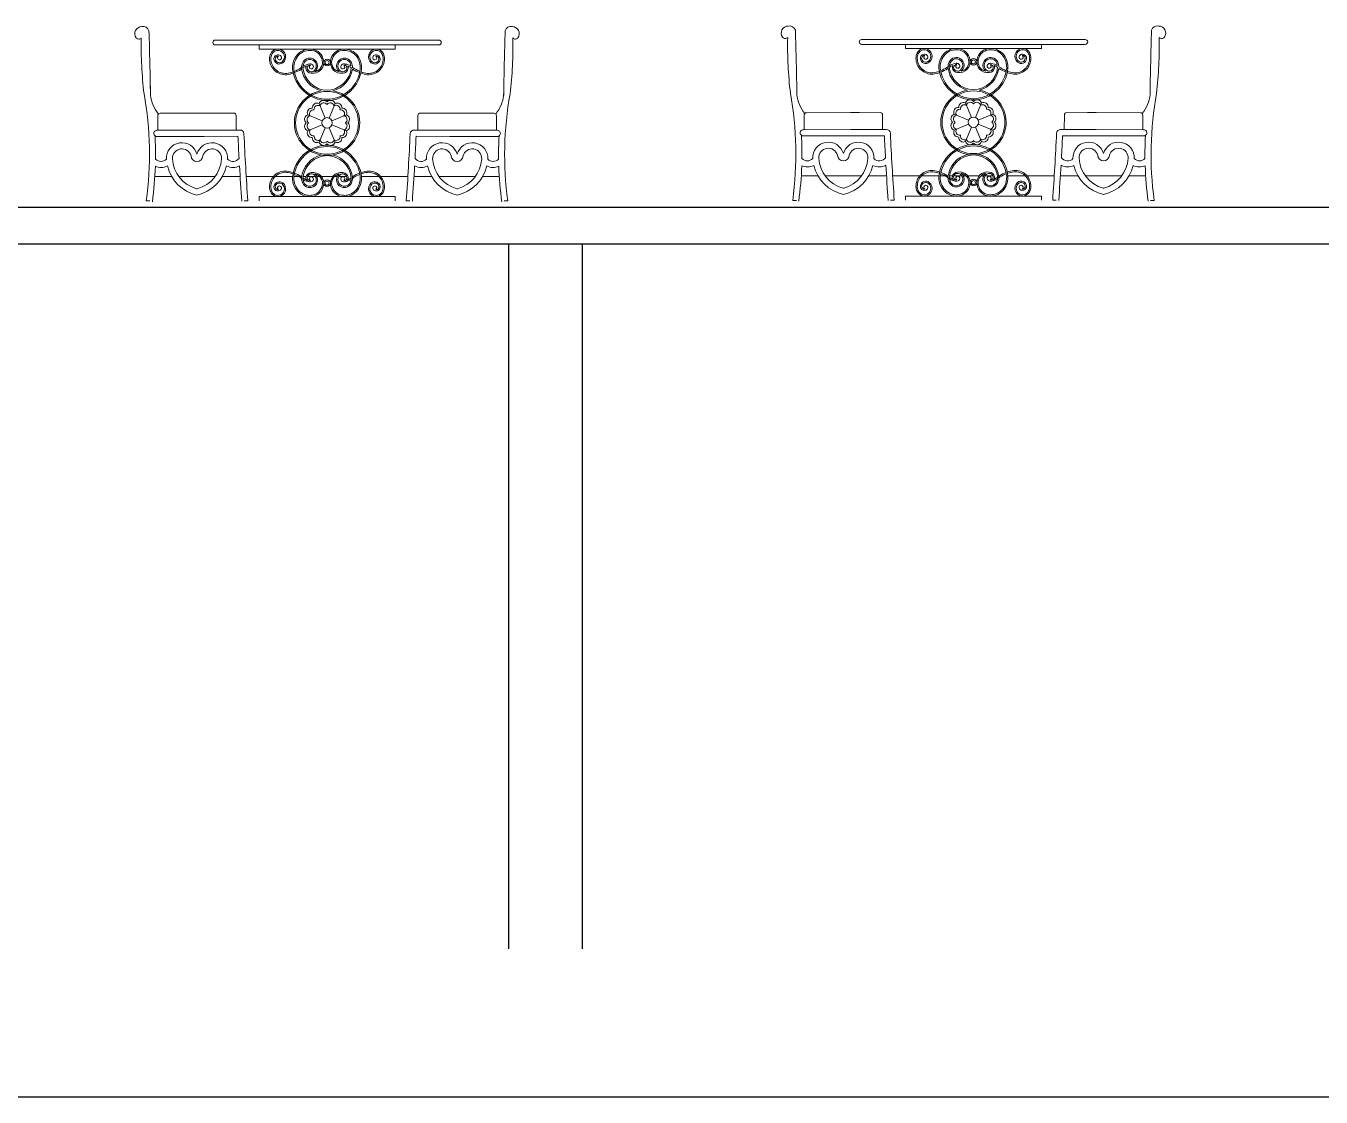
# Model space of a CAD drawing. Header units: millimetres. Extents: x 587797 to 2274247, y 1711 to 439204.
# Drawn here: x 976882 to 982117, y 283670 to 288000 of the extents above; entities that cross this region are included whole.
import ezdxf

# ---------------------------------------------------------------- set-up
doc = ezdxf.new("R2010")
doc.units = ezdxf.units.MM
doc.layers.add('finiture', color=7, linetype='Continuous', lineweight=20)

msp = doc.modelspace()

# ---------------------------------------------------------------- linework, layer by layer
for p, q in [((971939.651, 287266.983, 442.155), (991559.651, 287266.983, 442.155)), ((971939.651, 287266.983, 442.155), (991559.651, 287266.983, 442.155)), ((971939.651, 287119.666, 442.155), (1042638.019, 287119.666, 442.155)), ((978832.243, 287119.666), (978832.243, 284269.666)), ((979132.243, 284269.666), (979132.243, 287119.666)), ((1042868.164, 283669.666, 442.155), (971709.651, 283669.666, 442.155))]:
    msp.add_line(p, q)
at = {"layer": 'finiture', "linetype": 'Continuous'}
for p, q in [((977647.724, 287942.985, 442.155), (978551.378, 287942.985, 442.155)), ((980260.021, 287945.397, 442.155), (981163.675, 287945.397, 442.155)), ((977824.911, 287923.297, 442.155), (977647.724, 287923.297, 442.155)), ((978374.191, 287923.297, 442.155), (978551.378, 287923.297, 442.155)), ((980437.208, 287925.709, 442.155), (980260.021, 287925.709, 442.155)), ((980986.488, 287925.709, 442.155), (981163.675, 287925.709, 442.155))]:
    msp.add_line(p, q, dxfattribs=at)
at = {"layer": 'finiture'}
for p, q in [((977824.911, 287906.501, 442.155), (977824.911, 287923.297, 442.155)), ((977824.911, 287923.297, 442.155), (978374.191, 287923.297, 442.155)), ((977824.911, 287906.501, 442.155), (978374.191, 287906.501, 442.155)), ((978374.191, 287906.501, 442.155), (978374.191, 287923.297, 442.155)), ((980437.208, 287908.913, 442.155), (980437.208, 287925.709, 442.155)), ((980437.208, 287925.709, 442.155), (980986.488, 287925.709, 442.155)), ((980437.208, 287908.913, 442.155), (980986.488, 287908.913, 442.155)), ((980986.488, 287908.913, 442.155), (980986.488, 287925.709, 442.155)), ((978067.244, 287686.262, 442.155), (978091.474, 287627.766, 442.155)), ((978131.858, 287686.262, 442.155), (978107.627, 287627.766, 442.155)), ((980679.541, 287688.674, 442.155), (980703.771, 287630.177, 442.155)), ((980744.155, 287688.674, 442.155), (980719.925, 287630.177, 442.155)), ((977415.339, 287578.131, 442.155), (977415.25, 287637.194, 442.155)), ((977425.079, 287647.052, 442.155), (977722.397, 287647.588, 442.155)), ((977603.269, 287647.32, 442.155), (977638.109, 287647.461, 442.155)), ((977732.344, 287578.697, 442.155), (977732.255, 287637.759, 442.155)), ((978021.555, 287640.574, 442.155), (978080.052, 287616.343, 442.155)), ((978177.547, 287640.574, 442.155), (978119.05, 287616.343, 442.155)), ((978466.757, 287578.697, 442.155), (978466.846, 287637.759, 442.155)), ((978774.022, 287647.052, 442.155), (978476.705, 287647.588, 442.155)), ((978595.832, 287647.32, 442.155), (978560.992, 287647.461, 442.155)), ((978783.763, 287578.131, 442.155), (978783.851, 287637.194, 442.155)), ((980027.636, 287580.543, 442.155), (980027.548, 287639.606, 442.155)), ((980037.377, 287649.464, 442.155), (980334.694, 287650, 442.155)), ((980215.567, 287649.732, 442.155), (980250.407, 287649.873, 442.155)), ((980344.642, 287581.108, 442.155), (980344.553, 287640.171, 442.155)), ((980633.852, 287642.985, 442.155), (980692.349, 287618.755, 442.155)), ((980789.844, 287642.985, 442.155), (980731.347, 287618.755, 442.155)), ((981079.055, 287581.108, 442.155), (981079.144, 287640.171, 442.155)), ((981386.32, 287649.464, 442.155), (981089.002, 287650, 442.155)), ((981208.13, 287649.732, 442.155), (981173.29, 287649.873, 442.155)), ((981396.06, 287580.543, 442.155), (981396.149, 287639.606, 442.155)), ((977603.373, 287578.414, 442.155), (977410.596, 287578.124, 442.155)), ((977603.373, 287578.414, 442.155), (977737.087, 287578.704, 442.155)), ((977737.087, 287578.704, 442.155), (977747.378, 287579.148, 442.155)), ((978021.555, 287575.96, 442.155), (978080.052, 287600.19, 442.155)), ((978091.474, 287588.768, 442.155), (978067.244, 287530.271, 442.155)), ((978131.858, 287530.271, 442.155), (978107.627, 287588.768, 442.155)), ((978177.547, 287575.96, 442.155), (978119.05, 287600.19, 442.155)), ((978462.014, 287578.704, 442.155), (978451.724, 287579.148, 442.155)), ((978595.729, 287578.414, 442.155), (978462.014, 287578.704, 442.155)), ((978595.729, 287578.414, 442.155), (978788.506, 287578.124, 442.155)), ((980215.67, 287580.826, 442.155), (980022.893, 287580.536, 442.155)), ((980215.67, 287580.826, 442.155), (980349.385, 287581.116, 442.155)), ((980349.385, 287581.116, 442.155), (980359.675, 287581.56, 442.155)), ((980633.852, 287578.372, 442.155), (980692.349, 287602.602, 442.155)), ((980703.771, 287591.18, 442.155), (980679.541, 287532.683, 442.155)), ((980744.155, 287532.683, 442.155), (980719.925, 287591.18, 442.155)), ((980789.844, 287578.372, 442.155), (980731.347, 287602.602, 442.155)), ((981074.311, 287581.116, 442.155), (981064.021, 287581.56, 442.155)), ((981208.026, 287580.826, 442.155), (981074.311, 287581.116, 442.155)), ((981208.026, 287580.826, 442.155), (981400.803, 287580.536, 442.155)), ((977603.41, 287553.805, 442.155), (977404.495, 287553.506, 442.155)), ((977603.41, 287553.805, 442.155), (977739.609, 287554.102, 442.155)), ((978595.692, 287553.805, 442.155), (978459.493, 287554.102, 442.155)), ((978595.692, 287553.805, 442.155), (978794.606, 287553.506, 442.155)), ((980215.707, 287556.217, 442.155), (980016.793, 287555.918, 442.155)), ((980215.707, 287556.217, 442.155), (980351.906, 287556.514, 442.155)), ((981207.989, 287556.217, 442.155), (981071.79, 287556.514, 442.155)), ((981207.989, 287556.217, 442.155), (981406.903, 287555.918, 442.155)), ((977403.681, 287391.736, 442.155), (977470.865, 287391.736, 442.155)), ((977500.186, 287391.736, 442.155), (977647.29, 287391.736, 442.155)), ((977676.611, 287391.736, 442.155), (977748.268, 287391.736, 442.155)), ((977772.923, 287391.736, 442.155), (977883.173, 287391.736, 442.155)), ((977890.383, 287391.736, 442.155), (977960.301, 287391.736, 442.155)), ((977965.569, 287391.736, 442.155), (977997.251, 287391.736, 442.155)), ((978002.549, 287391.736, 442.155), (978015.042, 287391.736, 442.155)), ((978020.628, 287391.736, 442.155), (978052.2, 287391.736, 442.155)), ((978058.182, 287391.736, 442.155), (978069.382, 287391.736, 442.155)), ((978076.479, 287391.736, 442.155), (978122.622, 287391.736, 442.155)), ((978122.622, 287391.736, 442.155), (978076.479, 287391.736, 442.155)), ((978140.919, 287391.736, 442.155), (978129.719, 287391.736, 442.155)), ((978178.474, 287391.736, 442.155), (978146.902, 287391.736, 442.155)), ((978308.719, 287391.736, 442.155), (978238.801, 287391.736, 442.155)), ((978426.179, 287391.736, 442.155), (978315.929, 287391.736, 442.155)), ((978522.49, 287391.736, 442.155), (978450.834, 287391.736, 442.155)), ((978698.916, 287391.736, 442.155), (978551.811, 287391.736, 442.155)), ((978795.42, 287391.736, 442.155), (978728.237, 287391.736, 442.155)), ((980015.979, 287394.148, 442.155), (980083.162, 287394.148, 442.155)), ((980112.483, 287394.148, 442.155), (980259.588, 287394.148, 442.155)), ((980288.909, 287394.148, 442.155), (980360.565, 287394.148, 442.155)), ((980385.22, 287394.148, 442.155), (980495.47, 287394.148, 442.155)), ((980502.68, 287394.148, 442.155), (980572.598, 287394.148, 442.155)), ((980577.866, 287394.148, 442.155), (980609.548, 287394.148, 442.155)), ((980614.846, 287394.148, 442.155), (980627.339, 287394.148, 442.155)), ((980632.925, 287394.148, 442.155), (980664.497, 287394.148, 442.155)), ((980670.48, 287394.148, 442.155), (980681.68, 287394.148, 442.155)), ((980688.777, 287394.148, 442.155), (980734.92, 287394.148, 442.155)), ((980734.92, 287394.148, 442.155), (980688.777, 287394.148, 442.155)), ((980753.217, 287394.148, 442.155), (980742.017, 287394.148, 442.155)), ((980790.771, 287394.148, 442.155), (980759.199, 287394.148, 442.155)), ((980921.016, 287394.148, 442.155), (980851.098, 287394.148, 442.155)), ((981038.476, 287394.148, 442.155), (980928.226, 287394.148, 442.155)), ((981134.788, 287394.148, 442.155), (981063.131, 287394.148, 442.155)), ((981311.213, 287394.148, 442.155), (981164.109, 287394.148, 442.155)), ((981407.718, 287394.148, 442.155), (981340.534, 287394.148, 442.155)), ((977824.911, 287310.032, 442.155), (977824.911, 287293.236, 442.155)), ((977824.911, 287310.032, 442.155), (978374.191, 287310.032, 442.155)), ((978374.191, 287310.032, 442.155), (978374.191, 287293.236, 442.155)), ((980437.208, 287312.444, 442.155), (980437.208, 287295.648, 442.155)), ((980437.208, 287312.444, 442.155), (980986.488, 287312.444, 442.155)), ((980986.488, 287312.444, 442.155), (980986.488, 287295.648, 442.155)), ((977369.116, 287292.594, 442.155), (977383.894, 287292.616, 442.155)), ((977779.425, 287293.299, 442.155), (977764.647, 287293.277, 442.155)), ((978419.677, 287293.299, 442.155), (978434.455, 287293.277, 442.155)), ((978829.985, 287292.594, 442.155), (978815.208, 287292.616, 442.155)), ((979981.413, 287295.005, 442.155), (979996.191, 287295.028, 442.155)), ((980391.722, 287295.711, 442.155), (980376.944, 287295.688, 442.155)), ((981031.974, 287295.711, 442.155), (981046.752, 287295.688, 442.155)), ((981442.283, 287295.005, 442.155), (981427.505, 287295.028, 442.155))]:
    msp.add_line(p, q, dxfattribs=at)
for centre, radius in [((978099.551, 287852.216, 442.155), 13.301), ((978099.551, 287852.216, 442.155), 8.068), ((980711.848, 287854.628, 442.155), 13.301), ((980711.848, 287854.628, 442.155), 8.068), ((978099.551, 287608.267, 442.155), 126.878), ((980711.848, 287610.678, 442.155), 126.878), ((978099.551, 287608.267, 442.155), 21.106), ((980711.848, 287610.678, 442.155), 21.106), ((978099.551, 287364.317, 442.155), 13.301), ((978099.551, 287364.317, 442.155), 8.068), ((980711.848, 287366.729, 442.155), 13.301), ((980711.848, 287366.729, 442.155), 8.068)]:
    msp.add_circle(centre, radius, dxfattribs=at)
for centre, radius, start, end in [((977351.123, 287968.669, 442.155), 28.565, 90, 215.652617), ((977356.73, 287973.61, 442.155), 24.28, 16.929295, 103.352293), ((978842.371, 287973.61, 442.155), 24.28, 76.647707, 163.070705), ((978847.978, 287968.669, 442.155), 28.565, 324.347383, 90), ((979963.421, 287971.08, 442.155), 28.565, 90, 215.652617), ((979969.028, 287976.022, 442.155), 24.28, 16.929295, 103.352293), ((981454.669, 287976.022, 442.155), 24.28, 76.647707, 163.070705), ((981460.276, 287971.08, 442.155), 28.565, 324.347383, 90), ((977338.543, 287960.872, 442.155), 13.835, 219.786866, 317.823178), ((978974.485, 287917.672, 442.155), 1626.043, 178.805022, 186.797291), ((958598.187, 287422.136, 442.155), 18790.075, 0.9021102, 1.7050031), ((997600.915, 287422.136, 442.155), 18790.075, 178.2949969, 179.0978898), ((977224.616, 287917.672, 442.155), 1626.043, 353.202709, 1.194978), ((978860.558, 287960.872, 442.155), 13.835, 222.176822, 320.213134), ((979950.841, 287963.284, 442.155), 13.835, 219.786866, 317.823178), ((981586.783, 287920.084, 442.155), 1626.043, 178.805022, 186.797291), ((961210.484, 287424.547, 442.155), 18790.075, 0.9021102, 1.7050031), ((1000213.212, 287424.547, 442.155), 18790.075, 178.2949969, 179.0978898), ((979836.914, 287920.084, 442.155), 1626.043, 353.202709, 1.194978), ((981472.856, 287963.284, 442.155), 13.835, 222.176822, 320.213134), ((977911.181, 287867.758, 442.155), 43.937, 153.538622, 180), ((977900.803, 287875.285, 442.155), 31.364, 101.151267, 157.404265), ((977911.181, 287867.758, 442.155), 38.705, 153.538622, 180.230181), ((977900.803, 287875.285, 442.155), 26.132, 103.422277, 157.404265), ((977901.083, 287866.698, 442.155), 39.825, 83.160325, 100.569956), ((977901.083, 287866.698, 442.155), 34.592, 83.160325, 100.569956), ((977900.803, 287875.285, 442.155), 31.364, 310.065957, 81.936811), ((977900.803, 287875.285, 442.155), 26.132, 310.065957, 80.308004), ((978030.047, 287838.657, 442.155), 67.992, 101.151267, 157.404265), ((978029.978, 287838.708, 442.155), 62.677, 101.705971, 157.423148), ((978030.326, 287830.07, 442.155), 76.453, 83.160325, 100.569956), ((978030.326, 287830.07, 442.155), 71.22, 83.160325, 100.569956), ((978032.531, 287853.074, 442.155), 48.12, 9.444628, 82.504445), ((978032.531, 287853.074, 442.155), 53.353, 9.444628, 82.504445), ((978166.571, 287853.074, 442.155), 53.353, 97.495555, 170.555372), ((978166.571, 287853.074, 442.155), 48.12, 97.495555, 170.555372), ((978168.775, 287830.07, 442.155), 76.453, 79.430044, 96.839675), ((978168.775, 287830.07, 442.155), 71.22, 79.430044, 96.839675), ((978169.123, 287838.708, 442.155), 62.677, 22.576852, 78.294029), ((978169.055, 287838.657, 442.155), 67.992, 22.595735, 78.848733), ((978298.298, 287875.285, 442.155), 31.364, 98.063189, 229.934043), ((978298.298, 287875.285, 442.155), 26.132, 99.691996, 229.934043), ((978298.019, 287866.698, 442.155), 39.825, 79.430044, 96.839675), ((978298.019, 287866.698, 442.155), 34.592, 79.430044, 96.839675), ((978298.298, 287875.285, 442.155), 31.364, 22.595735, 78.848733), ((978298.298, 287875.285, 442.155), 26.132, 22.595735, 76.577723), ((978287.921, 287867.758, 442.155), 38.705, 359.769819, 26.461378), ((978287.921, 287867.758, 442.155), 43.937, 0, 26.461378), ((980523.478, 287870.17, 442.155), 43.937, 153.538622, 180), ((980513.101, 287877.697, 442.155), 31.364, 101.151267, 157.404265), ((980523.478, 287870.17, 442.155), 38.705, 153.538622, 180.230181), ((980513.101, 287877.697, 442.155), 26.132, 103.422277, 157.404265), ((980513.096, 287869.697, 442.155), 15.99, 79.532739, 188.280594), ((980513.38, 287869.109, 442.155), 39.825, 83.160325, 100.569956), ((980513.38, 287869.109, 442.155), 34.592, 83.160325, 100.569956), ((980515.92, 287873.773, 442.155), 11.648, 7.435488, 89.601673), ((980513.101, 287877.697, 442.155), 31.364, 310.065957, 81.936811), ((980513.101, 287877.697, 442.155), 26.132, 310.065957, 80.308004), ((980642.344, 287841.069, 442.155), 67.992, 101.151267, 157.404265), ((980642.276, 287841.12, 442.155), 62.677, 101.705971, 157.423148), ((980642.624, 287832.481, 442.155), 76.453, 83.160325, 100.569956), ((980642.624, 287832.481, 442.155), 71.22, 83.160325, 100.569956), ((980644.828, 287855.486, 442.155), 48.12, 9.444628, 82.504445), ((980644.828, 287855.486, 442.155), 53.353, 9.444628, 82.504445), ((980778.868, 287855.486, 442.155), 53.353, 97.495555, 170.555372), ((980778.868, 287855.486, 442.155), 48.12, 97.495555, 170.555372), ((980781.073, 287832.481, 442.155), 76.453, 79.430044, 96.839675), ((980781.073, 287832.481, 442.155), 71.22, 79.430044, 96.839675), ((980781.421, 287841.12, 442.155), 62.677, 22.576852, 78.294029), ((980781.352, 287841.069, 442.155), 67.992, 22.595735, 78.848733), ((980910.596, 287877.697, 442.155), 31.364, 98.063189, 229.934043), ((980910.596, 287877.697, 442.155), 26.132, 99.691996, 229.934043), ((980907.776, 287873.773, 442.155), 11.648, 90.398327, 172.564512), ((980910.316, 287869.109, 442.155), 39.825, 79.430044, 96.839675), ((980910.316, 287869.109, 442.155), 34.592, 79.430044, 96.839675), ((980910.6, 287869.697, 442.155), 15.99, 351.719406, 100.467261), ((980910.596, 287877.697, 442.155), 31.364, 22.595735, 78.848733), ((980910.596, 287877.697, 442.155), 26.132, 22.595735, 76.577723), ((980900.218, 287870.17, 442.155), 38.705, 359.769819, 26.461378), ((980900.218, 287870.17, 442.155), 43.937, 0, 26.461378), ((977931.542, 287867.165, 442.155), 64.302, 179.472052, 274.736745), ((977931.542, 287867.165, 442.155), 59.069, 179.472052, 274.736745), ((977900.798, 287867.285, 442.155), 15.99, 79.532739, 188.280594), ((977906.797, 287868.158, 442.155), 22.052, 188.280594, 310.065957), ((977900.798, 287867.285, 442.155), 10.758, 79.532739, 188.280594), ((977906.797, 287868.158, 442.155), 16.819, 188.280594, 310.065957), ((977906.447, 287870.888, 442.155), 7.894, 117.905286, 266.319642), ((977903.623, 287871.362, 442.155), 11.648, 7.435488, 89.601673), ((977906.502, 287871.737, 442.155), 8.744, 266.319642, 7.435488), ((978039.153, 287831.589, 442.155), 79.223, 153.42599, 183.260301), ((978039.213, 287831.567, 442.155), 74.054, 153.423856, 183.07595), ((978036.144, 287783.237, 442.155), 63.704, 128.448527, 133.238733), ((978040.424, 287831.13, 442.155), 43.937, 153.538622, 180), ((978030.047, 287838.657, 442.155), 31.364, 101.151267, 157.404265), ((978040.424, 287831.13, 442.155), 38.705, 153.538622, 180.230181), ((978036.144, 287783.237, 442.155), 58.471, 110.275917, 125.992295), ((978036.144, 287783.237, 442.155), 63.704, 95.496804, 122.210025), ((978030.047, 287838.657, 442.155), 26.132, 103.422277, 157.404265), ((978030.042, 287830.657, 442.155), 15.99, 152.322396, 188.280594), ((978030.042, 287830.657, 442.155), 10.758, 79.532739, 188.280594), ((978030.326, 287830.07, 442.155), 39.825, 83.160325, 100.569956), ((978030.326, 287830.07, 442.155), 34.592, 83.160325, 100.569956), ((978036.144, 287783.237, 442.155), 58.471, 95.496804, 98.903199), ((978035.691, 287834.26, 442.155), 7.894, 117.905286, 266.319642), ((978030.042, 287830.657, 442.155), 15.99, 79.532739, 90), ((978032.866, 287834.734, 442.155), 11.648, 7.435488, 89.601673), ((978030.047, 287838.657, 442.155), 31.364, 310.065957, 81.936811), ((978030.047, 287838.657, 442.155), 26.132, 310.065957, 80.308004), ((978035.745, 287835.109, 442.155), 8.744, 266.319642, 7.435488), ((978042.892, 287852.216, 442.155), 43.358, 260.375161, 13.273445), ((978042.892, 287852.216, 442.155), 38.126, 281.459237, 13.273445), ((978156.21, 287852.216, 442.155), 43.358, 166.726555, 279.624839), ((978156.21, 287852.216, 442.155), 38.126, 166.726555, 258.540763), ((978169.055, 287838.657, 442.155), 31.364, 98.063189, 229.934043), ((978169.055, 287838.657, 442.155), 26.132, 99.691996, 229.934043), ((978163.356, 287835.109, 442.155), 8.744, 172.564512, 273.680358), ((978166.236, 287834.734, 442.155), 11.648, 90.398327, 172.564512), ((978163.411, 287834.26, 442.155), 7.894, 273.680358, 62.094714), ((978168.775, 287830.07, 442.155), 39.825, 79.430044, 96.839675), ((978168.775, 287830.07, 442.155), 34.592, 79.430044, 96.839675), ((978169.06, 287830.657, 442.155), 15.99, 75.334691, 100.467261), ((978169.06, 287830.657, 442.155), 10.758, 351.719406, 100.467261), ((978162.957, 287783.237, 442.155), 63.704, 59.611886, 80.831495), ((978169.055, 287838.657, 442.155), 31.364, 22.595735, 78.848733), ((978169.055, 287838.657, 442.155), 26.132, 358.973302, 76.577723), ((978169.06, 287830.657, 442.155), 15.99, 351.719406, 27.677604), ((978162.957, 287783.237, 442.155), 58.471, 54.007705, 69.724083), ((978158.677, 287831.13, 442.155), 43.937, 1.563269, 26.461378), ((978283.528, 287947.548, 442.155), 140.802, 234.915878, 248.65265), ((978159.888, 287831.567, 442.155), 74.054, 356.92405, 26.576144), ((978159.949, 287831.589, 442.155), 79.223, 356.739699, 26.57401), ((978267.559, 287867.165, 442.155), 64.302, 265.263255, 0.527948), ((978267.559, 287867.165, 442.155), 59.069, 265.263255, 0.527948), ((978292.304, 287868.158, 442.155), 22.052, 229.934043, 351.719406), ((978292.304, 287868.158, 442.155), 16.819, 229.934043, 351.719406), ((978292.6, 287871.737, 442.155), 8.744, 172.564512, 273.680358), ((978295.479, 287871.362, 442.155), 11.648, 90.398327, 172.564512), ((978292.654, 287870.888, 442.155), 7.894, 273.680358, 62.094714), ((978298.303, 287867.285, 442.155), 15.99, 351.719406, 100.467261), ((978298.303, 287867.285, 442.155), 10.758, 351.719406, 100.467261), ((980543.84, 287869.577, 442.155), 64.302, 179.472052, 274.736745), ((980543.84, 287869.577, 442.155), 59.069, 179.472052, 274.736745), ((980519.095, 287870.57, 442.155), 22.052, 188.280594, 310.065957), ((980513.096, 287869.697, 442.155), 10.758, 79.532739, 188.280594), ((980519.095, 287870.57, 442.155), 16.819, 188.280594, 310.065957), ((980518.745, 287873.3, 442.155), 7.894, 117.905286, 266.319642), ((980518.799, 287874.149, 442.155), 8.744, 266.319642, 7.435488), ((980651.45, 287834.001, 442.155), 79.223, 153.42599, 183.260301), ((980651.511, 287833.979, 442.155), 74.054, 153.423856, 183.07595), ((980527.871, 287949.96, 442.155), 140.802, 291.34735, 303.029989), ((980603.906, 287833.01, 442.155), 1.308, 303.029989, 313.238733), ((980648.442, 287785.649, 442.155), 63.704, 128.448527, 133.238733), ((980652.722, 287833.542, 442.155), 43.937, 153.538622, 180), ((980714.3, 287843.397, 442.155), 105.996, 185.593843, 255.757483), ((980642.344, 287841.069, 442.155), 31.364, 101.151267, 157.404265), ((980652.722, 287833.542, 442.155), 38.705, 153.538622, 180.230181), ((980714.3, 287843.397, 442.155), 100.763, 185.593843, 268.605591), ((980648.442, 287785.649, 442.155), 58.471, 110.275917, 125.992295), ((980648.442, 287785.649, 442.155), 63.704, 95.496804, 122.210025), ((980642.344, 287841.069, 442.155), 26.132, 103.422277, 157.404265), ((980642.339, 287833.069, 442.155), 15.99, 152.322396, 188.280594), ((980642.339, 287833.069, 442.155), 10.758, 79.532739, 188.280594), ((980642.624, 287832.481, 442.155), 39.825, 83.160325, 100.569956), ((980642.624, 287832.481, 442.155), 34.592, 83.160325, 100.569956), ((980648.442, 287785.649, 442.155), 58.471, 95.496804, 98.903199), ((980647.988, 287836.672, 442.155), 7.894, 117.905286, 266.319642), ((980642.339, 287833.069, 442.155), 15.99, 79.532739, 90), ((980645.163, 287837.146, 442.155), 11.648, 7.435488, 89.601673), ((980642.344, 287841.069, 442.155), 31.364, 310.065957, 81.936811), ((980642.344, 287841.069, 442.155), 26.132, 310.065957, 80.308004), ((980648.043, 287837.521, 442.155), 8.744, 266.319642, 7.435488), ((980655.189, 287854.628, 442.155), 43.358, 260.375161, 13.273445), ((980655.189, 287854.628, 442.155), 38.126, 281.459237, 13.273445), ((980709.396, 287843.397, 442.155), 100.763, 271.394409, 354.053025), ((980768.507, 287854.628, 442.155), 43.358, 166.726555, 279.624839), ((980768.507, 287854.628, 442.155), 38.126, 166.726555, 258.540763), ((980781.352, 287841.069, 442.155), 31.364, 98.063189, 229.934043), ((980781.352, 287841.069, 442.155), 26.132, 99.691996, 229.934043), ((980775.654, 287837.521, 442.155), 8.744, 172.564512, 273.680358), ((980778.533, 287837.146, 442.155), 11.648, 90.398327, 172.564512), ((980775.708, 287836.672, 442.155), 7.894, 273.680358, 62.094714), ((980781.073, 287832.481, 442.155), 39.825, 79.430044, 96.839675), ((980781.073, 287832.481, 442.155), 34.592, 79.430044, 96.839675), ((980781.357, 287833.069, 442.155), 15.99, 75.334691, 100.467261), ((980781.357, 287833.069, 442.155), 10.758, 351.719406, 100.467261), ((980775.255, 287785.649, 442.155), 63.704, 59.611886, 80.831495), ((980781.352, 287841.069, 442.155), 31.364, 22.595735, 78.848733), ((980781.352, 287841.069, 442.155), 26.132, 358.973302, 76.577723), ((980781.357, 287833.069, 442.155), 15.99, 351.719406, 27.677604), ((980775.255, 287785.649, 442.155), 58.471, 54.007705, 69.724083), ((980770.975, 287833.542, 442.155), 43.937, 1.563269, 26.461378), ((980895.826, 287949.96, 442.155), 140.802, 234.915878, 248.65265), ((980772.186, 287833.979, 442.155), 74.054, 356.92405, 26.576144), ((980772.246, 287834.001, 442.155), 79.223, 356.739699, 26.57401), ((980879.857, 287869.577, 442.155), 64.302, 265.263255, 0.527948), ((980879.857, 287869.577, 442.155), 59.069, 265.263255, 0.527948), ((980904.602, 287870.57, 442.155), 22.052, 229.934043, 351.719406), ((980904.602, 287870.57, 442.155), 16.819, 229.934043, 351.719406), ((980904.897, 287874.149, 442.155), 8.744, 172.564512, 273.680358), ((980904.952, 287873.3, 442.155), 7.894, 273.680358, 62.094714), ((980910.6, 287869.697, 442.155), 10.758, 351.719406, 100.467261), ((977915.573, 287947.548, 442.155), 140.802, 278.514397, 289.186596), ((977913.37, 287955.793, 442.155), 154.505, 278.741979, 288.701592), ((978102.003, 287840.986, 442.155), 142.624, 185.593843, 269.014903), ((978102.003, 287840.986, 442.155), 137.391, 185.593843, 268.67444), ((977915.573, 287947.548, 442.155), 140.802, 291.34735, 303.029989), ((977913.37, 287955.793, 442.155), 154.505, 290.656816, 301.640496), ((977991.608, 287830.598, 442.155), 1.308, 303.029989, 313.238733), ((977993.735, 287825.368, 442.155), 1.308, 301.640496, 315.188263), ((977993.735, 287825.368, 442.155), 1.308, 301.640496, 315.188263), ((978036.144, 287783.237, 442.155), 58.471, 132.051221, 135.188263), ((978102.003, 287840.986, 442.155), 105.996, 185.593843, 255.757483), ((978102.003, 287840.986, 442.155), 100.763, 185.593843, 268.605591), ((978036.041, 287831.531, 442.155), 22.052, 188.280594, 268.486258), ((978036.041, 287831.531, 442.155), 16.819, 188.280594, 310.065957), ((978035.423, 287808.179, 442.155), 1.308, 80.375161, 88.486258), ((978097.099, 287840.986, 442.155), 100.763, 271.394409, 354.053025), ((978097.099, 287840.986, 442.155), 142.624, 270.985097, 354.406157), ((978097.099, 287840.986, 442.155), 137.391, 271.32556, 354.406157), ((978097.099, 287840.986, 442.155), 105.996, 284.242517, 351.834817), ((978163.061, 287831.531, 442.155), 16.819, 229.934043, 351.719406), ((978163.678, 287808.179, 442.155), 1.308, 91.513742, 99.624839), ((978163.061, 287831.531, 442.155), 22.052, 271.513742, 351.719406), ((978285.732, 287955.793, 442.155), 154.505, 237.193321, 249.343184), ((978285.732, 287955.793, 442.155), 154.505, 251.298408, 261.258021), ((978283.528, 287947.548, 442.155), 140.802, 250.813404, 261.485603), ((980527.871, 287949.96, 442.155), 140.802, 278.514397, 289.186596), ((980525.667, 287958.205, 442.155), 154.505, 278.741979, 288.701592), ((980714.3, 287843.397, 442.155), 142.624, 185.593843, 269.014903), ((980714.3, 287843.397, 442.155), 137.391, 185.593843, 268.67444), ((980525.667, 287958.205, 442.155), 154.505, 290.656816, 301.640496), ((980606.032, 287827.78, 442.155), 1.308, 301.640496, 315.188263), ((980606.032, 287827.78, 442.155), 1.308, 301.640496, 315.188263), ((980648.442, 287785.649, 442.155), 58.471, 132.051221, 135.188263), ((980648.338, 287833.942, 442.155), 22.052, 188.280594, 268.486258), ((980648.338, 287833.942, 442.155), 16.819, 188.280594, 310.065957), ((980647.721, 287810.59, 442.155), 1.308, 80.375161, 88.486258), ((980709.396, 287843.397, 442.155), 142.624, 270.985097, 354.406157), ((980709.396, 287843.397, 442.155), 137.391, 271.32556, 354.406157), ((980709.396, 287843.397, 442.155), 105.996, 284.242517, 351.834817), ((980775.358, 287833.942, 442.155), 16.819, 229.934043, 351.719406), ((980775.975, 287810.59, 442.155), 1.308, 91.513742, 99.624839), ((980775.358, 287833.942, 442.155), 22.052, 271.513742, 351.719406), ((980898.029, 287958.205, 442.155), 154.505, 237.193321, 249.343184), ((980898.029, 287958.205, 442.155), 154.505, 251.298408, 261.258021), ((980895.826, 287949.96, 442.155), 140.802, 250.813404, 261.485603), ((945843.723, 287315.873, 442.155), 31544.538, 0.7341172, 0.8101212), ((978099.551, 287608.267, 442.155), 132.111, 100.301769, 79.698231), ((1010355.378, 287315.873, 442.155), 31544.538, 179.1898788, 179.2658828), ((978610.054, 287482.112, 442.155), 1384.065, 352.2306, 10.217737), ((948456.02, 287318.285, 442.155), 31544.538, 0.7341172, 0.8101212), ((980711.848, 287610.678, 442.155), 132.111, 100.301769, 79.698231), ((1012967.676, 287318.285, 442.155), 31544.538, 179.1898788, 179.2658828), ((982813.642, 287482.112, 442.155), 1384.065, 169.782263, 187.7694), ((975997.756, 287479.7, 442.155), 1384.065, 352.2306, 10.217737), ((977531.824, 287737.423, 442.155), 147.183, 186.784896, 219.365883), ((978058.778, 287669.287, 442.155), 18.969, 63.494413, 184.005587), ((978062.59, 287663.113, 442.155), 15.972, 57.030783, 187.354617), ((978085.233, 287680.245, 442.155), 18.969, 40.994413, 161.505587), ((978086.392, 287673.082, 442.155), 15.972, 34.530783, 164.854617), ((978113.868, 287680.245, 442.155), 18.969, 18.494413, 139.005587), ((978112.198, 287673.184, 442.155), 15.972, 12.030783, 142.354617), ((978136.078, 287663.402, 442.155), 15.972, 349.530783, 119.854617), ((978140.323, 287669.287, 442.155), 18.969, 355.994413, 116.505587), ((978667.277, 287737.423, 442.155), 147.183, 320.634117, 353.215104), ((980201.345, 287479.7, 442.155), 1384.065, 169.782263, 187.7694), ((980144.121, 287739.835, 442.155), 147.183, 186.784896, 219.365883), ((980671.076, 287671.699, 442.155), 18.969, 63.494413, 184.005587), ((980674.888, 287665.525, 442.155), 15.972, 57.030783, 187.354617), ((980697.531, 287682.657, 442.155), 18.969, 40.994413, 161.505587), ((980698.69, 287675.494, 442.155), 15.972, 34.530783, 164.854617), ((980726.166, 287682.657, 442.155), 18.969, 18.494413, 139.005587), ((980724.495, 287675.596, 442.155), 15.972, 12.030783, 142.354617), ((980748.375, 287665.814, 442.155), 15.972, 349.530783, 119.854617), ((980752.621, 287671.699, 442.155), 18.969, 355.994413, 116.505587), ((981279.575, 287739.835, 442.155), 147.183, 320.634117, 353.215104), ((977425.094, 287637.209, 442.155), 9.844, 90.086094, 180.086094), ((977722.412, 287637.744, 442.155), 9.844, 0.086094, 90.086094), ((980295.577, 287724.256, 442.155), 2567.363, 181.775405, 181.77739), ((978027.572, 287622.584, 442.155), 18.969, 108.494413, 229.005587), ((978027.572, 287622.584, 442.155), 18.969, 108.494413, 229.005587), ((978034.634, 287620.914, 442.155), 15.972, 102.030783, 232.354617), ((978038.53, 287649.039, 442.155), 18.969, 85.994413, 206.505587), ((978044.415, 287644.794, 442.155), 15.972, 79.530783, 209.854617), ((978154.397, 287645.227, 442.155), 15.972, 327.030783, 97.354617), ((978160.571, 287649.039, 442.155), 18.969, 333.494413, 94.005587), ((978164.366, 287621.425, 442.155), 15.972, 304.530783, 74.854617), ((978171.529, 287622.584, 442.155), 18.969, 310.994413, 71.505587), ((978476.69, 287637.744, 442.155), 9.844, 89.913906, 179.913906), ((975903.524, 287724.256, 442.155), 2567.363, 358.22261, 358.224595), ((978774.008, 287637.209, 442.155), 9.844, 359.913906, 89.913906), ((980037.391, 287639.62, 442.155), 9.844, 90.086094, 180.086094), ((980334.709, 287640.156, 442.155), 9.844, 0.086094, 90.086094), ((982907.875, 287726.668, 442.155), 2567.363, 181.775405, 181.77739), ((980639.87, 287624.996, 442.155), 18.969, 108.494413, 229.005587), ((980639.87, 287624.996, 442.155), 18.969, 108.494413, 229.005587), ((980646.931, 287623.325, 442.155), 15.972, 102.030783, 232.354617), ((980650.828, 287651.451, 442.155), 18.969, 85.994413, 206.505587), ((980656.712, 287647.206, 442.155), 15.972, 79.530783, 209.854617), ((980766.694, 287647.639, 442.155), 15.972, 327.030783, 97.354617), ((980772.869, 287651.451, 442.155), 18.969, 333.494413, 94.005587), ((980776.664, 287623.837, 442.155), 15.972, 304.530783, 74.854617), ((980783.827, 287624.996, 442.155), 18.969, 310.994413, 71.505587), ((981088.987, 287640.156, 442.155), 9.844, 89.913906, 179.913906), ((978515.822, 287726.668, 442.155), 2567.363, 358.22261, 358.224595), ((981386.305, 287639.62, 442.155), 9.844, 359.913906, 89.913906), ((977411.354, 287565.821, 442.155), 12.327, 86.646888, 273.5253), ((977748.057, 287563.412, 442.155), 15.75, 2.557197, 92.470611), ((978027.572, 287593.949, 442.155), 18.969, 130.994413, 251.505587), ((978027.572, 287593.949, 442.155), 18.969, 130.994413, 251.505587), ((978034.735, 287595.108, 442.155), 15.972, 124.530783, 254.854617), ((978038.53, 287567.494, 442.155), 18.969, 153.494413, 274.005587), ((978044.705, 287571.306, 442.155), 15.972, 147.030783, 277.354617), ((978154.687, 287571.74, 442.155), 15.972, 259.530783, 29.854617), ((978160.571, 287567.494, 442.155), 18.969, 265.994413, 26.505587), ((978164.468, 287595.62, 442.155), 15.972, 282.030783, 52.354617), ((978171.529, 287593.949, 442.155), 18.969, 288.494413, 49.005587), ((978451.045, 287563.412, 442.155), 15.75, 87.529389, 177.442803), ((978787.748, 287565.821, 442.155), 12.327, 266.4747, 93.353112), ((980023.651, 287568.233, 442.155), 12.327, 86.646888, 273.5253), ((980360.354, 287565.824, 442.155), 15.75, 2.557197, 92.470611), ((980639.87, 287596.361, 442.155), 18.969, 130.994413, 251.505587), ((980639.87, 287596.361, 442.155), 18.969, 130.994413, 251.505587), ((980647.033, 287597.52, 442.155), 15.972, 124.530783, 254.854617), ((980650.828, 287569.906, 442.155), 18.969, 153.494413, 274.005587), ((980657.002, 287573.718, 442.155), 15.972, 147.030783, 277.354617), ((980766.984, 287574.151, 442.155), 15.972, 259.530783, 29.854617), ((980772.869, 287569.906, 442.155), 18.969, 265.994413, 26.505587), ((980776.765, 287598.031, 442.155), 15.972, 282.030783, 52.354617), ((980783.827, 287596.361, 442.155), 18.969, 288.494413, 49.005587), ((981063.342, 287565.824, 442.155), 15.75, 87.529389, 177.442803), ((981400.045, 287568.233, 442.155), 12.327, 266.4747, 93.353112), ((975997.756, 287479.7, 442.155), 1408.674, 359.259469, 3.003307), ((977512.936, 287464.932, 442.155), 62.987, 15.133905, 183.439212), ((977634.54, 287464.932, 442.155), 62.987, 356.560788, 164.866095), ((988159.735, 288028.41, 442.155), 10430.916, 182.6062165, 183.0973057), ((988159.735, 288028.41, 442.155), 10406.307, 182.5571974, 184.0508013), ((978102.003, 287375.548, 442.155), 142.624, 91.32556, 174.406157), ((978058.778, 287547.246, 442.155), 18.969, 175.994413, 296.505587), ((978063.024, 287553.131, 442.155), 15.972, 169.530783, 299.854617), ((978085.233, 287536.288, 442.155), 18.969, 198.494413, 319.005587), ((978086.904, 287543.349, 442.155), 15.972, 192.030783, 322.354617), ((978112.709, 287543.451, 442.155), 15.972, 214.530783, 344.854617), ((978113.868, 287536.288, 442.155), 18.969, 220.994413, 341.505587), ((978097.099, 287375.548, 442.155), 142.624, 5.593843, 88.67444), ((978136.511, 287553.42, 442.155), 15.972, 237.030783, 7.354617), ((978140.323, 287547.246, 442.155), 18.969, 243.494413, 4.005587), ((968039.366, 288028.41, 442.155), 10406.307, 355.9491987, 357.4428026), ((968039.366, 288028.41, 442.155), 10430.916, 356.9026943, 357.3937835), ((978564.561, 287464.932, 442.155), 62.987, 15.133905, 183.439212), ((978686.166, 287464.932, 442.155), 62.987, 356.560788, 164.866095), ((980201.345, 287479.7, 442.155), 1408.674, 176.996693, 180.740531), ((978610.054, 287482.112, 442.155), 1408.674, 359.259469, 3.003307), ((980125.233, 287467.343, 442.155), 62.987, 15.133905, 183.439212), ((980246.838, 287467.343, 442.155), 62.987, 356.560788, 164.866095), ((990772.033, 288030.822, 442.155), 10430.916, 182.6062165, 183.0973057), ((990772.033, 288030.822, 442.155), 10406.307, 182.5571974, 184.0508013), ((980714.3, 287377.96, 442.155), 142.624, 91.32556, 174.406157), ((980671.076, 287549.658, 442.155), 18.969, 175.994413, 296.505587), ((980675.321, 287555.543, 442.155), 15.972, 169.530783, 299.854617), ((980697.531, 287538.7, 442.155), 18.969, 198.494413, 319.005587), ((980699.201, 287545.761, 442.155), 15.972, 192.030783, 322.354617), ((980725.007, 287545.863, 442.155), 15.972, 214.530783, 344.854617), ((980726.166, 287538.7, 442.155), 18.969, 220.994413, 341.505587), ((980709.396, 287377.96, 442.155), 142.624, 5.593843, 88.67444), ((980748.809, 287555.832, 442.155), 15.972, 237.030783, 7.354617), ((980752.621, 287549.658, 442.155), 18.969, 243.494413, 4.005587), ((970651.664, 288030.822, 442.155), 10406.307, 355.9491987, 357.4428026), ((970651.664, 288030.822, 442.155), 10430.916, 356.9026943, 357.3937835), ((981176.859, 287467.343, 442.155), 62.987, 15.133905, 183.439212), ((981298.463, 287467.343, 442.155), 62.987, 356.560788, 164.866095), ((982813.642, 287482.112, 442.155), 1408.674, 176.996693, 180.740531), ((977512.936, 287464.932, 442.155), 38.378, 15.133905, 183.439212), ((977573.738, 287475.968, 442.155), 23.777, 182.45073, 357.54927), ((977634.54, 287464.932, 442.155), 38.378, 356.560788, 164.866095), ((978102.003, 287375.548, 442.155), 137.391, 91.32556, 174.406157), ((978102.003, 287375.548, 442.155), 105.996, 104.242517, 174.406157), ((978102.003, 287375.548, 442.155), 100.763, 91.394409, 174.406157), ((978097.099, 287375.548, 442.155), 100.763, 5.593843, 88.605591), ((978097.099, 287375.548, 442.155), 137.391, 5.593843, 88.67444), ((978097.099, 287375.548, 442.155), 105.996, 5.593843, 75.757483), ((978564.561, 287464.932, 442.155), 38.378, 15.133905, 183.439212), ((978625.364, 287475.968, 442.155), 23.777, 182.45073, 357.54927), ((978686.166, 287464.932, 442.155), 38.378, 356.560788, 164.866095), ((980125.233, 287467.343, 442.155), 38.378, 15.133905, 183.439212), ((980186.035, 287478.38, 442.155), 23.777, 182.45073, 357.54927), ((980246.838, 287467.343, 442.155), 38.378, 356.560788, 164.866095), ((980331.412, 287486.074, 442.155), 31.267, 226.047715, 322.914247), ((980714.3, 287377.96, 442.155), 137.391, 91.32556, 174.406157), ((980714.3, 287377.96, 442.155), 105.996, 104.242517, 174.406157), ((980714.3, 287377.96, 442.155), 100.763, 91.394409, 174.406157), ((980709.396, 287377.96, 442.155), 100.763, 5.593843, 88.605591), ((980709.396, 287377.96, 442.155), 137.391, 5.593843, 88.67444), ((980709.396, 287377.96, 442.155), 105.996, 5.593843, 75.757483), ((981092.285, 287486.074, 442.155), 31.267, 217.085753, 313.952285), ((981176.859, 287467.343, 442.155), 38.378, 15.133905, 183.439212), ((981237.661, 287478.38, 442.155), 23.777, 182.45073, 357.54927), ((981298.463, 287467.343, 442.155), 38.378, 356.560788, 164.866095), ((975997.756, 287479.7, 442.155), 1408.674, 352.2306, 358.084486), ((977428.362, 287483.662, 442.155), 55.875, 246.008809, 297.391391), ((977428.362, 287483.662, 442.155), 31.267, 225.154261, 313.952285), ((977607.951, 287470.642, 442.155), 158.173, 193.375381, 257.508195), ((977607.951, 287470.642, 442.155), 133.564, 183.439212, 254.576423), ((977539.525, 287470.642, 442.155), 158.173, 282.491805, 346.624619), ((977539.525, 287470.642, 442.155), 133.564, 285.423577, 356.560788), ((977719.114, 287483.662, 442.155), 55.875, 242.608609, 298.456902), ((977719.114, 287483.662, 442.155), 31.267, 226.047715, 322.914247), ((988159.735, 288028.41, 442.155), 10430.916, 183.2638327, 184.0508013), ((977931.542, 287349.368, 442.155), 64.302, 85.263255, 180.527948), ((977913.37, 287260.74, 442.155), 154.505, 71.298408, 81.258021), ((978285.732, 287260.74, 442.155), 154.505, 98.741979, 108.701592), ((978267.559, 287349.368, 442.155), 64.302, 359.472052, 94.736745), ((968039.366, 288028.41, 442.155), 10430.916, 355.9491987, 356.7361673), ((978479.987, 287483.662, 442.155), 55.875, 241.543098, 297.391391), ((978479.987, 287483.662, 442.155), 31.267, 217.085753, 313.952285), ((978659.576, 287470.642, 442.155), 158.173, 193.375381, 257.508195), ((978659.576, 287470.642, 442.155), 133.564, 183.439212, 254.576423), ((978591.151, 287470.642, 442.155), 158.173, 282.491805, 346.624619), ((978591.151, 287470.642, 442.155), 133.564, 285.423577, 356.560788), ((978770.74, 287483.662, 442.155), 55.875, 242.608609, 293.991191), ((978770.74, 287483.662, 442.155), 31.267, 226.047715, 314.845739), ((980201.345, 287479.7, 442.155), 1408.674, 181.915514, 187.7694), ((978610.054, 287482.112, 442.155), 1408.674, 352.2306, 358.084486), ((980040.659, 287486.074, 442.155), 55.875, 246.008809, 297.391391), ((980040.659, 287486.074, 442.155), 31.267, 225.154261, 313.952285), ((980220.248, 287473.054, 442.155), 158.173, 193.375381, 257.508195), ((980220.248, 287473.054, 442.155), 133.564, 183.439212, 254.576423), ((980151.823, 287473.054, 442.155), 158.173, 282.491805, 346.624619), ((980151.823, 287473.054, 442.155), 133.564, 285.423577, 356.560788), ((980331.412, 287486.074, 442.155), 55.875, 242.608609, 298.456902), ((990772.033, 288030.822, 442.155), 10430.916, 183.2638327, 184.0508013), ((980543.84, 287351.78, 442.155), 64.302, 85.263255, 180.527948), ((980525.667, 287263.152, 442.155), 154.505, 71.298408, 81.258021), ((980898.029, 287263.152, 442.155), 154.505, 98.741979, 108.701592), ((980879.857, 287351.78, 442.155), 64.302, 359.472052, 94.736745), ((970651.664, 288030.822, 442.155), 10430.916, 355.9491987, 356.7361673), ((981092.285, 287486.074, 442.155), 55.875, 241.543098, 297.391391), ((981271.874, 287473.054, 442.155), 158.173, 193.375381, 257.508195), ((981271.874, 287473.054, 442.155), 133.564, 183.439212, 254.576423), ((981203.448, 287473.054, 442.155), 158.173, 282.491805, 346.624619), ((981203.448, 287473.054, 442.155), 133.564, 285.423577, 356.560788), ((981383.037, 287486.074, 442.155), 55.875, 242.608609, 293.991191), ((981383.037, 287486.074, 442.155), 31.267, 226.047715, 314.845739), ((982813.642, 287482.112, 442.155), 1408.674, 181.915514, 187.7694), ((977931.542, 287349.368, 442.155), 59.069, 85.263255, 180.527948), ((977906.797, 287348.375, 442.155), 22.052, 49.934043, 171.719406), ((977906.797, 287348.375, 442.155), 16.819, 49.934043, 171.719406), ((977900.803, 287341.248, 442.155), 31.364, 278.063189, 49.934043), ((977900.803, 287341.248, 442.155), 26.132, 279.691996, 49.934043), ((977915.573, 287268.985, 442.155), 140.802, 70.813404, 81.485603), ((978039.153, 287384.944, 442.155), 79.223, 176.739699, 206.57401), ((978039.213, 287384.966, 442.155), 74.054, 176.92405, 206.576144), ((977915.573, 287268.985, 442.155), 140.802, 56.970011, 68.65265), ((977913.37, 287260.74, 442.155), 154.505, 58.359504, 69.343184), ((977991.608, 287385.935, 442.155), 1.308, 46.761267, 56.970011), ((978036.144, 287433.296, 442.155), 63.704, 226.761267, 231.551473), ((977993.735, 287391.165, 442.155), 1.308, 44.811737, 58.359504), ((977993.735, 287391.165, 442.155), 1.308, 44.811737, 58.359504), ((978036.144, 287433.296, 442.155), 58.471, 224.811737, 227.948779), ((978040.424, 287385.403, 442.155), 43.937, 180, 206.461378), ((978030.047, 287377.876, 442.155), 31.364, 202.595735, 258.848733), ((978040.424, 287385.403, 442.155), 38.705, 179.769819, 206.461378), ((978036.144, 287433.296, 442.155), 58.471, 234.007705, 249.724083), ((978036.144, 287433.296, 442.155), 63.704, 237.789975, 264.503196), ((978030.047, 287377.876, 442.155), 26.132, 202.595735, 256.577723), ((978030.042, 287385.876, 442.155), 15.99, 171.719406, 280.467261), ((978036.041, 287385.003, 442.155), 22.052, 91.513742, 171.719406), ((978030.042, 287385.876, 442.155), 10.758, 171.719406, 280.467261), ((978036.041, 287385.003, 442.155), 16.819, 49.934043, 171.719406), ((978035.691, 287382.273, 442.155), 7.894, 93.680358, 242.094714), ((978032.866, 287381.8, 442.155), 11.648, 270.398327, 352.564512), ((978030.047, 287377.876, 442.155), 31.364, 278.063189, 49.934043), ((978030.047, 287377.876, 442.155), 26.132, 279.691996, 49.934043), ((978035.745, 287381.424, 442.155), 8.744, 352.564512, 93.680358), ((978035.423, 287408.355, 442.155), 1.308, 271.513742, 279.624839), ((978042.892, 287364.317, 442.155), 43.358, 346.726555, 99.624839), ((978042.892, 287364.317, 442.155), 38.126, 346.726555, 78.540763), ((978156.21, 287364.317, 442.155), 43.358, 80.375161, 193.273445), ((978156.21, 287364.317, 442.155), 38.126, 101.459237, 193.273445), ((978169.055, 287377.876, 442.155), 31.364, 130.065957, 261.936811), ((978169.055, 287377.876, 442.155), 26.132, 130.065957, 260.308004), ((978163.061, 287385.003, 442.155), 16.819, 8.280594, 130.065957), ((978163.356, 287381.424, 442.155), 8.744, 86.319642, 187.435488), ((978166.236, 287381.8, 442.155), 11.648, 187.435488, 269.601673), ((978163.678, 287408.355, 442.155), 1.308, 260.375161, 268.486258), ((978163.061, 287385.003, 442.155), 22.052, 8.280594, 88.486258), ((978163.411, 287382.273, 442.155), 7.894, 297.905286, 86.319642), ((978169.06, 287385.876, 442.155), 15.99, 259.532739, 8.280594), ((978169.06, 287385.876, 442.155), 10.758, 259.532739, 8.280594), ((978162.957, 287433.296, 442.155), 63.704, 279.168505, 302.210025), ((978169.055, 287377.876, 442.155), 26.132, 283.422277, 337.404265), ((978169.055, 287377.876, 442.155), 31.364, 281.151267, 337.404265), ((978162.957, 287433.296, 442.155), 58.471, 290.275917, 305.992295), ((978158.677, 287385.403, 442.155), 38.705, 333.538622, 0.230181), ((978158.677, 287385.403, 442.155), 43.937, 333.538622, 0), ((978162.957, 287433.296, 442.155), 58.471, 312.051221, 315.188263), ((978162.957, 287433.296, 442.155), 63.704, 308.448527, 313.238733), ((978205.366, 287391.165, 442.155), 1.308, 121.640496, 135.188263), ((978205.366, 287391.165, 442.155), 1.308, 121.640496, 135.188263), ((978285.732, 287260.74, 442.155), 154.505, 110.656816, 121.640496), ((978207.493, 287385.935, 442.155), 1.308, 123.029989, 133.238733), ((978283.528, 287268.985, 442.155), 140.802, 111.34735, 123.029989), ((978159.888, 287384.966, 442.155), 74.054, 333.423856, 3.07595), ((978159.949, 287384.944, 442.155), 79.223, 333.42599, 3.260301), ((978283.528, 287268.985, 442.155), 140.802, 98.514397, 109.186596), ((978267.559, 287349.368, 442.155), 59.069, 359.472052, 94.736745), ((978298.298, 287341.248, 442.155), 31.364, 130.065957, 261.936811), ((978298.298, 287341.248, 442.155), 26.132, 130.065957, 260.308004), ((978292.304, 287348.375, 442.155), 22.052, 8.280594, 130.065957), ((978292.304, 287348.375, 442.155), 16.819, 8.280594, 130.065957), ((980543.84, 287351.78, 442.155), 59.069, 85.263255, 180.527948), ((980519.095, 287350.787, 442.155), 22.052, 49.934043, 171.719406), ((980519.095, 287350.787, 442.155), 16.819, 49.934043, 171.719406), ((980513.101, 287343.66, 442.155), 31.364, 278.063189, 49.934043), ((980513.101, 287343.66, 442.155), 26.132, 279.691996, 49.934043), ((980527.871, 287271.397, 442.155), 140.802, 70.813404, 81.485603), ((980651.45, 287387.356, 442.155), 79.223, 176.739699, 206.57401), ((980651.511, 287387.378, 442.155), 74.054, 176.92405, 206.576144), ((980527.871, 287271.397, 442.155), 140.802, 56.970011, 68.65265), ((980525.667, 287263.152, 442.155), 154.505, 58.359504, 69.343184), ((980603.906, 287388.347, 442.155), 1.308, 46.761267, 56.970011), ((980648.442, 287435.708, 442.155), 63.704, 226.761267, 231.551473), ((980606.032, 287393.577, 442.155), 1.308, 44.811737, 58.359504), ((980606.032, 287393.577, 442.155), 1.308, 44.811737, 58.359504), ((980648.442, 287435.708, 442.155), 58.471, 224.811737, 227.948779), ((980652.722, 287387.815, 442.155), 43.937, 180, 206.461378), ((980642.344, 287380.288, 442.155), 31.364, 202.595735, 258.848733), ((980652.722, 287387.815, 442.155), 38.705, 179.769819, 206.461378), ((980648.442, 287435.708, 442.155), 58.471, 234.007705, 249.724083), ((980648.442, 287435.708, 442.155), 63.704, 237.789975, 264.503196), ((980642.344, 287380.288, 442.155), 26.132, 202.595735, 256.577723), ((980642.339, 287388.288, 442.155), 15.99, 171.719406, 280.467261), ((980648.338, 287387.415, 442.155), 22.052, 91.513742, 171.719406), ((980642.339, 287388.288, 442.155), 10.758, 171.719406, 280.467261), ((980648.338, 287387.415, 442.155), 16.819, 49.934043, 171.719406), ((980647.988, 287384.685, 442.155), 7.894, 93.680358, 242.094714), ((980645.163, 287384.211, 442.155), 11.648, 270.398327, 352.564512), ((980642.344, 287380.288, 442.155), 31.364, 278.063189, 49.934043), ((980642.344, 287380.288, 442.155), 26.132, 279.691996, 49.934043), ((980648.043, 287383.836, 442.155), 8.744, 352.564512, 93.680358), ((980647.721, 287410.767, 442.155), 1.308, 271.513742, 279.624839), ((980655.189, 287366.729, 442.155), 43.358, 346.726555, 99.624839), ((980655.189, 287366.729, 442.155), 38.126, 346.726555, 78.540763), ((980768.507, 287366.729, 442.155), 43.358, 80.375161, 193.273445), ((980768.507, 287366.729, 442.155), 38.126, 101.459237, 193.273445), ((980781.352, 287380.288, 442.155), 31.364, 130.065957, 261.936811), ((980781.352, 287380.288, 442.155), 26.132, 130.065957, 260.308004), ((980775.358, 287387.415, 442.155), 16.819, 8.280594, 130.065957), ((980775.654, 287383.836, 442.155), 8.744, 86.319642, 187.435488), ((980778.533, 287384.211, 442.155), 11.648, 187.435488, 269.601673), ((980775.975, 287410.767, 442.155), 1.308, 260.375161, 268.486258), ((980775.358, 287387.415, 442.155), 22.052, 8.280594, 88.486258), ((980775.708, 287384.685, 442.155), 7.894, 297.905286, 86.319642), ((980781.357, 287388.288, 442.155), 15.99, 259.532739, 8.280594), ((980781.357, 287388.288, 442.155), 10.758, 259.532739, 8.280594), ((980775.255, 287435.708, 442.155), 63.704, 279.168505, 302.210025), ((980781.352, 287380.288, 442.155), 26.132, 283.422277, 337.404265), ((980781.352, 287380.288, 442.155), 31.364, 281.151267, 337.404265), ((980775.255, 287435.708, 442.155), 58.471, 290.275917, 305.992295), ((980770.975, 287387.815, 442.155), 38.705, 333.538622, 0.230181), ((980770.975, 287387.815, 442.155), 43.937, 333.538622, 0), ((980775.255, 287435.708, 442.155), 58.471, 312.051221, 315.188263), ((980775.255, 287435.708, 442.155), 63.704, 308.448527, 313.238733), ((980817.664, 287393.577, 442.155), 1.308, 121.640496, 135.188263), ((980817.664, 287393.577, 442.155), 1.308, 121.640496, 135.188263), ((980898.029, 287263.152, 442.155), 154.505, 110.656816, 121.640496), ((980819.791, 287388.347, 442.155), 1.308, 123.029989, 133.238733), ((980895.826, 287271.397, 442.155), 140.802, 111.34735, 123.029989), ((980772.186, 287387.378, 442.155), 74.054, 333.423856, 3.07595), ((980772.246, 287387.356, 442.155), 79.223, 333.42599, 3.260301), ((980895.826, 287271.397, 442.155), 140.802, 98.514397, 109.186596), ((980879.857, 287351.78, 442.155), 59.069, 359.472052, 94.736745), ((980910.596, 287343.66, 442.155), 31.364, 130.065957, 261.936811), ((980910.596, 287343.66, 442.155), 26.132, 130.065957, 260.308004), ((980904.602, 287350.787, 442.155), 22.052, 8.280594, 130.065957), ((980904.602, 287350.787, 442.155), 16.819, 8.280594, 130.065957), ((977573.738, 287346.632, 442.155), 4.922, 254.576423, 285.423577), ((977911.181, 287348.776, 442.155), 43.937, 180, 206.461378), ((977900.803, 287341.248, 442.155), 31.364, 202.595735, 258.848733), ((977911.181, 287348.776, 442.155), 38.705, 179.769819, 206.461378), ((977900.803, 287341.248, 442.155), 26.132, 202.595735, 256.577723), ((977900.798, 287349.248, 442.155), 15.99, 171.719406, 280.467261), ((977900.798, 287349.248, 442.155), 10.758, 171.719406, 280.467261), ((977901.083, 287349.836, 442.155), 39.825, 259.430044, 276.839675), ((977901.083, 287349.836, 442.155), 34.592, 259.430044, 276.839675), ((977906.447, 287345.645, 442.155), 7.894, 93.680358, 242.094714), ((977903.623, 287345.172, 442.155), 11.648, 270.398327, 352.564512), ((977906.502, 287344.796, 442.155), 8.744, 352.564512, 93.680358), ((978030.047, 287377.876, 442.155), 67.992, 202.595735, 258.848733), ((978029.978, 287377.825, 442.155), 62.677, 202.576852, 258.294029), ((978030.326, 287386.464, 442.155), 76.453, 259.430044, 276.839675), ((978030.326, 287386.464, 442.155), 71.22, 259.430044, 276.839675), ((978030.326, 287386.464, 442.155), 39.825, 259.430044, 276.839675), ((978030.326, 287386.464, 442.155), 34.592, 259.430044, 276.839675), ((978032.531, 287363.459, 442.155), 48.12, 277.495555, 350.555372), ((978032.531, 287363.459, 442.155), 53.353, 277.495555, 350.555372), ((978166.571, 287363.459, 442.155), 53.353, 189.444628, 262.504445), ((978166.571, 287363.459, 442.155), 48.12, 189.444628, 262.504445), ((978168.775, 287386.464, 442.155), 76.453, 263.160325, 280.569956), ((978168.775, 287386.464, 442.155), 71.22, 263.160325, 280.569956), ((978168.775, 287386.464, 442.155), 39.825, 263.160325, 280.569956), ((978168.775, 287386.464, 442.155), 34.592, 263.160325, 280.569956), ((978169.123, 287377.825, 442.155), 62.677, 281.705971, 337.423148), ((978169.055, 287377.876, 442.155), 67.992, 281.151267, 337.404265), ((978292.6, 287344.796, 442.155), 8.744, 86.319642, 187.435488), ((978295.479, 287345.172, 442.155), 11.648, 187.435488, 269.601673), ((978292.654, 287345.645, 442.155), 7.894, 297.905286, 86.319642), ((978298.019, 287349.836, 442.155), 39.825, 263.160325, 280.569956), ((978298.019, 287349.836, 442.155), 34.592, 263.160325, 280.569956), ((978298.303, 287349.248, 442.155), 15.99, 259.532739, 8.280594), ((978298.303, 287349.248, 442.155), 10.758, 259.532739, 8.280594), ((978298.298, 287341.248, 442.155), 26.132, 283.422277, 337.404265), ((978298.298, 287341.248, 442.155), 31.364, 281.151267, 337.404265), ((978287.921, 287348.776, 442.155), 38.705, 333.538622, 0.230181), ((978287.921, 287348.776, 442.155), 43.937, 333.538622, 0), ((978625.364, 287346.632, 442.155), 4.922, 254.576423, 285.423577), ((980186.035, 287349.044, 442.155), 4.922, 254.576423, 285.423577), ((980523.478, 287351.187, 442.155), 43.937, 180, 206.461378), ((980513.101, 287343.66, 442.155), 31.364, 202.595735, 258.848733), ((980523.478, 287351.187, 442.155), 38.705, 179.769819, 206.461378), ((980513.101, 287343.66, 442.155), 26.132, 202.595735, 256.577723), ((980513.096, 287351.66, 442.155), 15.99, 171.719406, 280.467261), ((980513.096, 287351.66, 442.155), 10.758, 171.719406, 280.467261), ((980513.38, 287352.248, 442.155), 39.825, 259.430044, 276.839675), ((980513.38, 287352.248, 442.155), 34.592, 259.430044, 276.839675), ((980518.745, 287348.057, 442.155), 7.894, 93.680358, 242.094714), ((980515.92, 287347.583, 442.155), 11.648, 270.398327, 352.564512), ((980518.799, 287347.208, 442.155), 8.744, 352.564512, 93.680358), ((980642.344, 287380.288, 442.155), 67.992, 202.595735, 258.848733), ((980642.276, 287380.237, 442.155), 62.677, 202.576852, 258.294029), ((980642.624, 287388.875, 442.155), 76.453, 259.430044, 276.839675), ((980642.624, 287388.875, 442.155), 71.22, 259.430044, 276.839675), ((980642.624, 287388.875, 442.155), 39.825, 259.430044, 276.839675), ((980642.624, 287388.875, 442.155), 34.592, 259.430044, 276.839675), ((980644.828, 287365.871, 442.155), 48.12, 277.495555, 350.555372), ((980644.828, 287365.871, 442.155), 53.353, 277.495555, 350.555372), ((980778.868, 287365.871, 442.155), 53.353, 189.444628, 262.504445), ((980778.868, 287365.871, 442.155), 48.12, 189.444628, 262.504445), ((980781.073, 287388.875, 442.155), 76.453, 263.160325, 280.569956), ((980781.073, 287388.875, 442.155), 71.22, 263.160325, 280.569956), ((980781.073, 287388.875, 442.155), 39.825, 263.160325, 280.569956), ((980781.073, 287388.875, 442.155), 34.592, 263.160325, 280.569956), ((980781.421, 287380.237, 442.155), 62.677, 281.705971, 337.423148), ((980781.352, 287380.288, 442.155), 67.992, 281.151267, 337.404265), ((980904.897, 287347.208, 442.155), 8.744, 86.319642, 187.435488), ((980907.776, 287347.583, 442.155), 11.648, 187.435488, 269.601673), ((980904.952, 287348.057, 442.155), 7.894, 297.905286, 86.319642), ((980910.316, 287352.248, 442.155), 39.825, 263.160325, 280.569956), ((980910.316, 287352.248, 442.155), 34.592, 263.160325, 280.569956), ((980910.6, 287351.66, 442.155), 15.99, 259.532739, 8.280594), ((980910.6, 287351.66, 442.155), 10.758, 259.532739, 8.280594), ((980910.596, 287343.66, 442.155), 26.132, 283.422277, 337.404265), ((980910.596, 287343.66, 442.155), 31.364, 281.151267, 337.404265), ((980900.218, 287351.187, 442.155), 38.705, 333.538622, 0.230181), ((980900.218, 287351.187, 442.155), 43.937, 333.538622, 0), ((981237.661, 287349.044, 442.155), 4.922, 254.576423, 285.423577)]:
    msp.add_arc(centre, radius, start, end, dxfattribs=at)
at = {"layer": 'finiture', "linetype": 'Continuous'}
for centre, start, end in [((977647.724, 287933.141, 442.155), 90, 270), ((978551.378, 287933.141, 442.155), 270, 90), ((980260.021, 287935.553, 442.155), 90, 270), ((981163.675, 287935.553, 442.155), 270, 90)]:
    msp.add_arc(centre, 9.844, start, end, dxfattribs=at)

doc.saveas('drawing.dxf')
